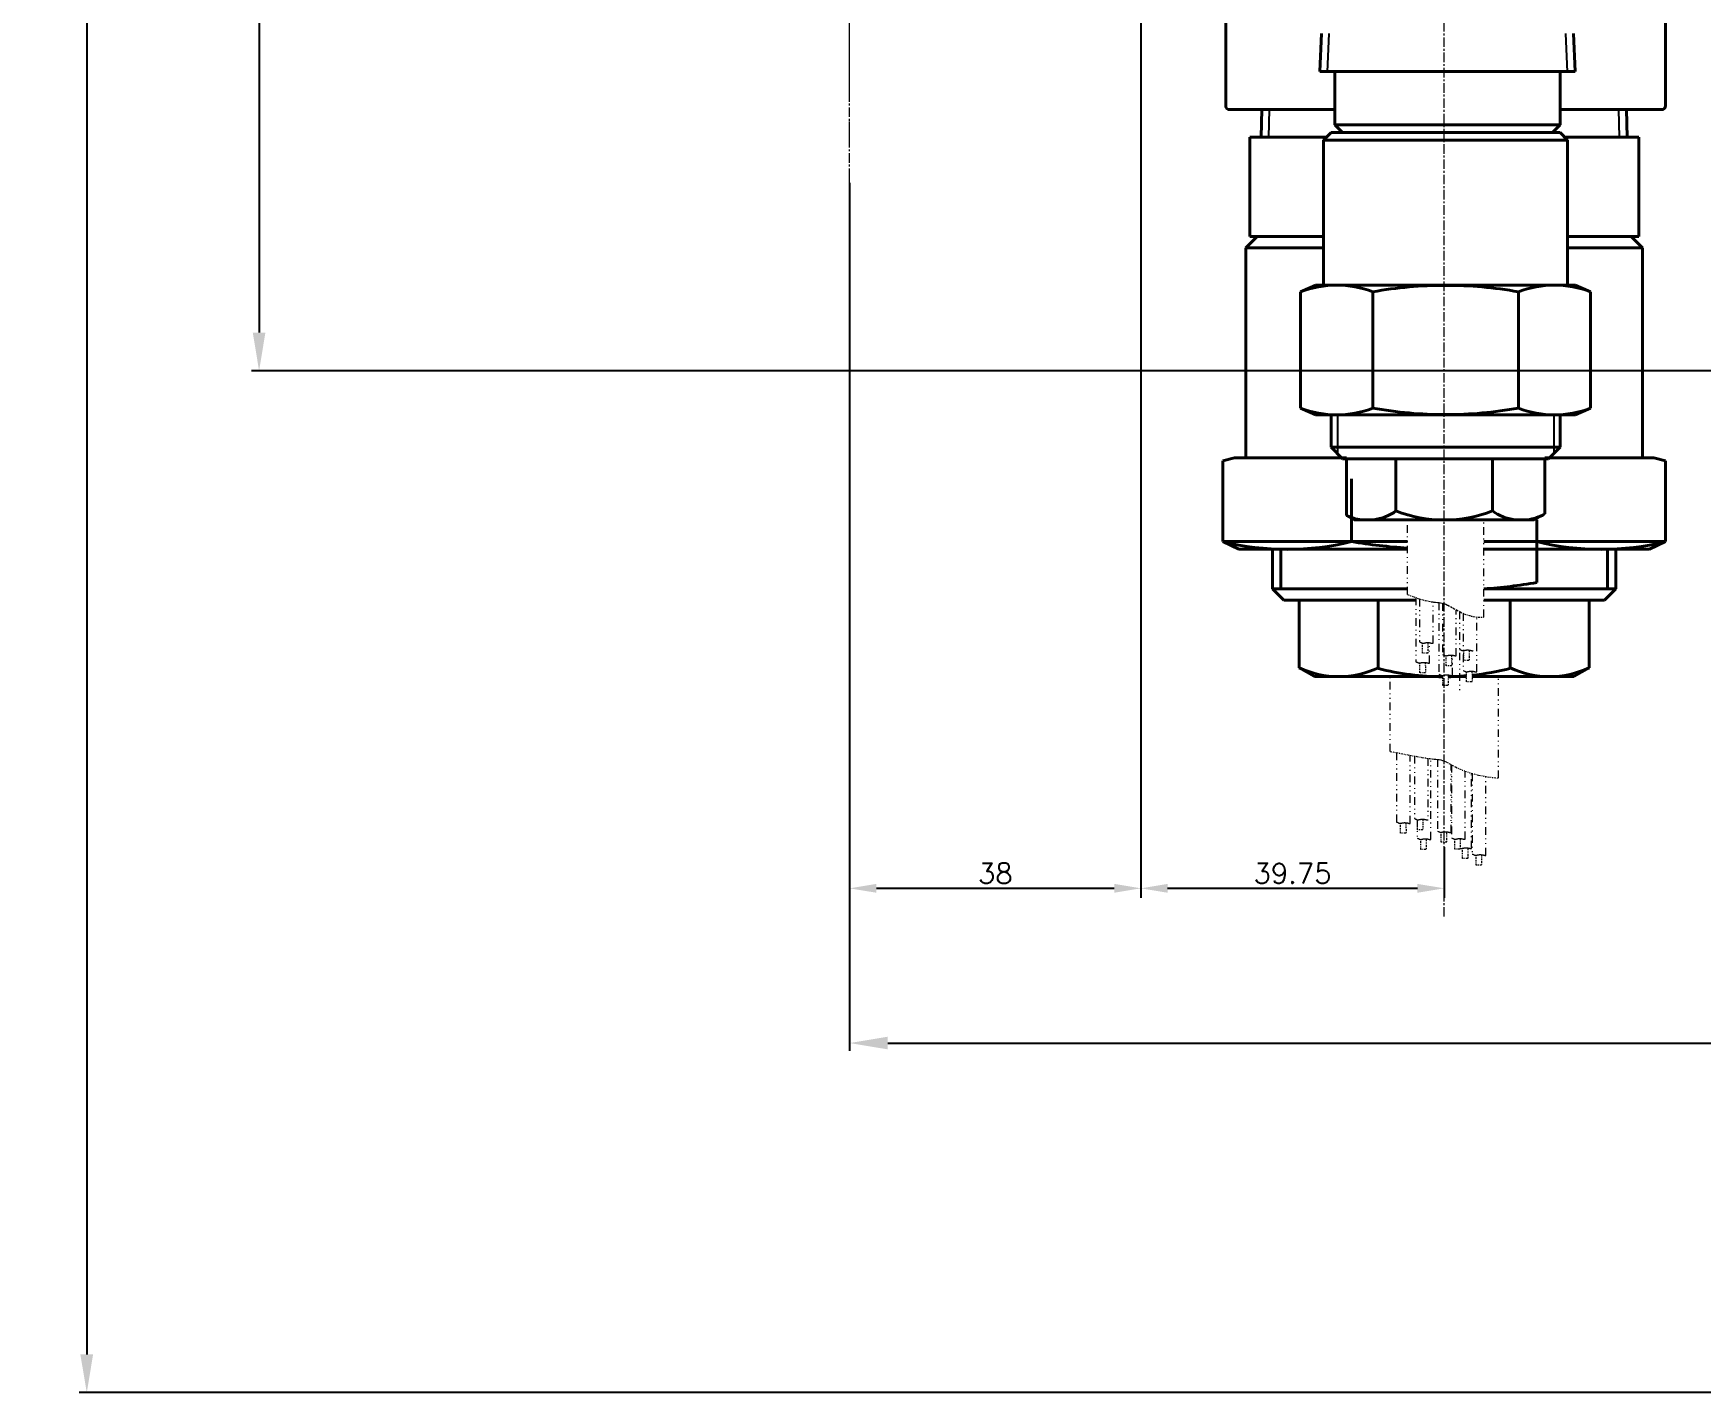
# Model space of a CAD drawing. Extents: x -12012 to 8795, y -497 to 32605.
# Drawn here: x -10712.9 to -10494.3, y 31841.9 to 32020.1 of the extents above; entities that cross this region are included whole.
import ezdxf

# ---------------------------------------------------------------- set-up
doc = ezdxf.new("R2010")
doc.units = 0
doc.header["$MEASUREMENT"] = 0
for name, pattern in [('CENTER', [2, 1.25, -0.25, 0.25, -0.25]), ('CENTER2', [28.575, 19.05, -3.175, 3.175, -3.175]), ('DIVIDE2', [0.625, 0.25, -0.125, 0, -0.125, 0, -0.125])]:
    doc.linetypes.add(name, pattern=pattern)
doc.layers.get('DEFPOINTS').update_dxf_attribs({"linetype": 'CONTINUOUS'})
for name, color, linetype, lineweight in [('0.7', 7, 'CONTINUOUS', 40), ('中心线', 14, 'CENTER', 9), ('单点划线', 1, 'CENTER2', 13), ('双点划线', 6, 'DIVIDE2', 13), ('尺寸线', 3, 'CONTINUOUS', 15), ('标注', 3, 'CONTINUOUS', 13), ('标注线', 3, 'CONTINUOUS', 18), ('粗实线', 7, 'CONTINUOUS', 40)]:
    doc.layers.add(name, color=color, linetype=linetype, lineweight=lineweight)
doc.layers.add('033', color=3, linetype='CONTINUOUS')
doc.layers.add('075', color=3, linetype='CONTINUOUS')
doc.styles.add('STYLE1', font='txt.shx', dxfattribs={"width": 0.8, "height": 3, "bigfont": 'hzdx.shx'})
doc.styles.add('标注', font='txt.shx', dxfattribs={"height": 2.65})
doc.dimstyles.new('3.5', dxfattribs={"dimtxt": 2.65, "dimasz": 3.5, "dimexe": 1.25, "dimexo": 0.625, "dimtad": 1, "dimlfac": -1, "dimdsep": 46, "dimtxsty": '标注', "dimcen": 3.5, "dimaunit": 1, "dimadec": 3, "dimazin": 2, "dimtfac": 1, "dimtmove": 0, "dimatfit": 3, "dimfxl": 0, "dimarcsym": 0})
doc.dimstyles.new('工程标注', dxfattribs={"dimtxt": 6, "dimasz": 5, "dimexe": 1, "dimexo": 0, "dimgap": 1, "dimtad": 1, "dimdec": 0, "dimdsep": 46, "dimtxsty": 'STYLE1', "dimcen": 1, "dimclrd": 256, "dimclrt": 256, "dimadec": 0, "dimazin": 2, "dimtfac": 1, "dimtdec": 0, "dimtmove": 0, "dimatfit": 3, "dimfxl": 0, "dimtolj": 1, "dimarcsym": 0})

# ---------------------------------------------------------------- blocks, each defined once
blk = doc.blocks.new('*D367')
at = {"layer": 'DEFPOINTS', "color": 0, "ltscale": 10, "transparency": 16777216}
for p in [(-10605.91, 31925.96), (-10251.87, 31916.88), (-10251.87, 31887.71)]:
    blk.add_point(p, dxfattribs=at)
at = {"layer": '尺寸线', "color": 0, "lineweight": -2, "ltscale": 10, "transparency": 16777216}
for p, q in [((-10605.91, 31925.96), (-10605.91, 31886.71)), ((-10251.87, 31916.88), (-10251.87, 31886.71))]:
    blk.add_line(p, q, dxfattribs=at)
at = {"layer": '尺寸线', "lineweight": -2, "ltscale": 10, "transparency": 16777216}
blk.add_line((-10600.91, 31887.71), (-10256.87, 31887.71), dxfattribs=at)
at = {"layer": '尺寸线', "ltscale": 10, "transparency": 16777216}
for points in [[(-10600.91, 31888.54), (-10600.91, 31886.88), (-10605.91, 31887.71)], [(-10256.87, 31888.54), (-10256.87, 31886.88), (-10251.87, 31887.71)]]:
    blk.add_solid(points, dxfattribs=at)
at = {"layer": '尺寸线', "ltscale": 10, "transparency": 16777216, "insert": (-10433.95, 31891.71), "char_height": 3, "attachment_point": 5, "style": 'STYLE1'}
blk.add_mtext('\\A1;{\\H2x;354}', dxfattribs=at)
blk = doc.blocks.new('*D369')
at = {"layer": 'DEFPOINTS', "color": 0, "ltscale": 10, "transparency": 16777216}
for p in [(-10659.61, 32387.47), (-10705.92, 31841.89), (-10351.37, 31841.89)]:
    blk.add_point(p, dxfattribs=at)
at = {"layer": '尺寸线', "color": 0, "lineweight": -2, "ltscale": 10, "transparency": 16777216}
for p, q in [((-10659.61, 32387.47), (-10706.92, 32387.47)), ((-10351.37, 31841.89), (-10706.92, 31841.89))]:
    blk.add_line(p, q, dxfattribs=at)
at = {"layer": '尺寸线', "lineweight": -2, "ltscale": 10, "transparency": 16777216}
blk.add_line((-10705.92, 32382.47), (-10705.92, 31846.89), dxfattribs=at)
at = {"layer": '尺寸线', "ltscale": 10, "transparency": 16777216}
for points in [[(-10706.76, 32382.47), (-10705.09, 32382.47), (-10705.92, 32387.47)], [(-10706.76, 31846.89), (-10705.09, 31846.89), (-10705.92, 31841.89)]]:
    blk.add_solid(points, dxfattribs=at)
at = {"layer": '尺寸线', "ltscale": 10, "transparency": 16777216, "insert": (-10709.92, 32114.68), "char_height": 3, "attachment_point": 5, "rotation": 90, "style": 'STYLE1'}
blk.add_mtext('\\A1;{\\H2x;546}', dxfattribs=at)
blk = doc.blocks.new('*D371')
at = {"layer": 'DEFPOINTS', "color": 0, "ltscale": 10, "transparency": 16777216}
for p in [(-10382.37, 32241.77), (-10683.33, 31975.83), (-10381.29, 31975.83)]:
    blk.add_point(p, dxfattribs=at)
at = {"layer": '尺寸线', "color": 0, "lineweight": -2, "ltscale": 10, "transparency": 16777216}
for p, q in [((-10382.37, 32241.77), (-10684.33, 32241.77)), ((-10381.29, 31975.83), (-10684.33, 31975.83))]:
    blk.add_line(p, q, dxfattribs=at)
at = {"layer": '尺寸线', "lineweight": -2, "ltscale": 10, "transparency": 16777216}
blk.add_line((-10683.33, 32236.77), (-10683.33, 31980.83), dxfattribs=at)
at = {"layer": '尺寸线', "ltscale": 10, "transparency": 16777216}
for points in [[(-10684.16, 32236.77), (-10682.5, 32236.77), (-10683.33, 32241.77)], [(-10684.16, 31980.83), (-10682.5, 31980.83), (-10683.33, 31975.83)]]:
    blk.add_solid(points, dxfattribs=at)
at = {"layer": '尺寸线', "ltscale": 10, "transparency": 16777216, "insert": (-10687.33, 32108.8), "char_height": 3, "attachment_point": 5, "rotation": 90, "style": 'STYLE1'}
blk.add_mtext('\\A1;{\\H2x;266}', dxfattribs=at)
blk = doc.blocks.new('*D377')
at = {"layer": 'DEFPOINTS', "color": 0, "transparency": 16777216}
for p in [(-10567.72, 32032.53), (-10527.97, 31914.02), (-10527.97, 31907.99)]:
    blk.add_point(p, dxfattribs=at)
at = {"layer": '标注', "color": 0, "lineweight": -2, "transparency": 16777216}
for p, q in [((-10567.72, 32031.91), (-10567.72, 31906.74)), ((-10527.97, 31913.39), (-10527.97, 31906.74)), ((-10564.22, 31907.99), (-10531.47, 31907.99))]:
    blk.add_line(p, q, dxfattribs=at)
at = {"layer": '标注', "color": 0, "transparency": 16777216}
for points in [[(-10564.22, 31908.57), (-10564.22, 31907.41), (-10567.72, 31907.99)], [(-10531.47, 31908.57), (-10531.47, 31907.41), (-10527.97, 31907.99)]]:
    blk.add_solid(points, dxfattribs=at)
at = {"layer": '标注', "color": 0, "transparency": 16777216, "insert": (-10547.84, 31909.94), "char_height": 2.65, "attachment_point": 5, "style": '标注'}
blk.add_mtext('39.75', dxfattribs=at)
blk = doc.blocks.new('*D378')
at = {"layer": 'DEFPOINTS', "color": 0, "linetype": 'Continuous', "transparency": 16777216}
for p in [(-10605.91, 32001.1), (-10567.72, 32001.1), (-10567.72, 31907.99)]:
    blk.add_point(p, dxfattribs=at)
at = {"layer": '标注线', "color": 0, "linetype": 'Continuous', "lineweight": -2, "transparency": 16777216}
for p, q in [((-10605.91, 32000.47), (-10605.91, 31906.74)), ((-10567.72, 32000.47), (-10567.72, 31906.74)), ((-10602.41, 31907.99), (-10571.22, 31907.99))]:
    blk.add_line(p, q, dxfattribs=at)
at = {"layer": '标注线', "color": 0, "linetype": 'Continuous', "transparency": 16777216}
for points in [[(-10602.41, 31908.57), (-10602.41, 31907.41), (-10605.91, 31907.99)], [(-10571.22, 31908.57), (-10571.22, 31907.41), (-10567.72, 31907.99)]]:
    blk.add_solid(points, dxfattribs=at)
at = {"layer": '标注线', "color": 0, "linetype": 'Continuous', "transparency": 16777216, "insert": (-10586.81, 31909.94), "char_height": 2.65, "attachment_point": 5, "style": '标注'}
blk.add_mtext('38', dxfattribs=at)

msp = doc.modelspace()

# ---------------------------------------------------------------- linework, layer by layer
at = {"layer": '0.7'}
for p, q in [((-10542.282, 32008.053), (-10542.282, 32015.053)), ((-10503.967, 32006.456), (-10504.079, 32010.053)), ((-10543.782, 31987.053), (-10543.782, 32006.053)), ((-10548.966, 31945.739), (-10550.466, 31947.239)), ((-10531.686, 31945.739), (-10548.966, 31945.739))]:
    msp.add_line(p, q, dxfattribs=at)
at = {"layer": '033'}
for p, q in [((-10543.283, 32015.005), (-10543.042, 32020.053)), ((-10511.78, 32015.005), (-10512.021, 32020.053))]:
    msp.add_line(p, q, dxfattribs=at)
at = {"layer": '075'}
for p, q in [((-10550.966, 32006.425), (-10550.853, 32010.053)), ((-10504.966, 32006.425), (-10505.08, 32010.053))]:
    msp.add_line(p, q, dxfattribs=at)
for points in [[(-10541.97, 31970.053), (-10541.97, 31964.983)], [(-10513.594, 31970.053), (-10513.594, 31964.983)]]:
    msp.add_lwpolyline(points, dxfattribs=at)
at = {"layer": '中心线'}
for p, q in [((-10527.966, 31904.275), (-10527.966, 32098.567)), ((-10605.91, 32001.096), (-10605.91, 32076.228))]:
    msp.add_line(p, q, dxfattribs=at)
at = {"layer": '单点划线'}
msp.add_line((-10605.91, 31925.963), (-10605.91, 32076.228), dxfattribs=at)
at = {"layer": '双点划线', "linetype": 'DIVIDE2', "ltscale": 4}
for p, q in [((-10532.782, 31946.501), (-10532.782, 31956.295)), ((-10522.782, 31943.52), (-10522.782, 31956.301)), ((-10531.686, 31946.092), (-10531.686, 31937.684)), ((-10531.195, 31945.929), (-10531.195, 31940.281)), ((-10529.402, 31940.118), (-10529.402, 31945.521)), ((-10528.678, 31945.449), (-10528.678, 31936.044)), ((-10528.186, 31945.362), (-10528.186, 31938.592)), ((-10526.394, 31938.478), (-10526.394, 31944.495)), ((-10525.974, 31944.274), (-10525.974, 31933.933)), ((-10525.482, 31944.045), (-10525.482, 31936.53)), ((-10523.69, 31936.367), (-10523.69, 31943.552)), ((-10529.894, 31937.522), (-10529.894, 31940.186)), ((-10526.885, 31935.881), (-10526.885, 31938.546)), ((-10535.066, 31925.945), (-10535.066, 31935.739)), ((-10520.866, 31922.428), (-10520.866, 31935.739)), ((-10534.206, 31925.775), (-10534.206, 31916.671)), ((-10532.414, 31916.509), (-10532.414, 31925.399)), ((-10531.871, 31925.329), (-10531.871, 31917.128)), ((-10530.121, 31925.033), (-10530.121, 31916.952)), ((-10529.71, 31914.398), (-10529.71, 31924.978)), ((-10528.862, 31924.893), (-10528.862, 31915.44)), ((-10527.07, 31915.325), (-10527.07, 31924.215)), ((-10526.989, 31924.171), (-10526.989, 31914.543)), ((-10525.197, 31914.428), (-10525.197, 31923.319)), ((-10524.366, 31913.214), (-10524.366, 31923.122)), ((-10524.285, 31923.048), (-10524.285, 31912.48)), ((-10522.493, 31912.318), (-10522.493, 31922.652)), ((-10531.502, 31916.976), (-10531.502, 31914.561))]:
    msp.add_line(p, q, dxfattribs=at)
at = {"layer": '双点划线'}
for p, q in [((-10530.799, 31938.796), (-10530.799, 31940.105)), ((-10530.099, 31940.178), (-10530.086, 31938.796)), ((-10525.41, 31937.841), (-10525.41, 31939.149)), ((-10524.71, 31939.223), (-10524.697, 31937.841)), ((-10531.141, 31936.219), (-10531.141, 31937.528)), ((-10530.086, 31938.796), (-10530.799, 31938.796)), ((-10530.442, 31937.601), (-10530.428, 31936.219)), ((-10527.694, 31937.17), (-10527.694, 31938.479)), ((-10526.981, 31937.17), (-10527.694, 31937.17)), ((-10526.995, 31938.553), (-10526.981, 31937.17)), ((-10524.697, 31937.841), (-10525.41, 31937.841)), ((-10530.428, 31936.219), (-10531.141, 31936.219)), ((-10528.151, 31934.577), (-10528.151, 31935.886)), ((-10527.451, 31935.959), (-10527.438, 31934.577)), ((-10525.023, 31935.055), (-10525.023, 31936.364)), ((-10524.31, 31935.055), (-10525.023, 31935.055)), ((-10524.324, 31936.438), (-10524.31, 31935.055)), ((-10527.438, 31934.577), (-10528.151, 31934.577)), ((-10533.679, 31915.205), (-10533.679, 31916.513)), ((-10532.966, 31915.205), (-10533.679, 31915.205)), ((-10532.98, 31916.587), (-10532.966, 31915.205)), ((-10531.475, 31915.643), (-10531.475, 31916.952)), ((-10530.762, 31915.643), (-10531.475, 31915.643)), ((-10530.776, 31917.026), (-10530.762, 31915.643)), ((-10528.353, 31914.019), (-10528.353, 31915.328)), ((-10527.654, 31915.402), (-10527.64, 31914.019)), ((-10531.044, 31913.086), (-10531.044, 31914.395)), ((-10530.331, 31913.086), (-10531.044, 31913.086)), ((-10530.344, 31914.469), (-10530.331, 31913.086)), ((-10527.64, 31914.019), (-10528.353, 31914.019)), ((-10526.578, 31913.109), (-10526.578, 31914.418)), ((-10525.865, 31913.109), (-10526.578, 31913.109)), ((-10525.878, 31914.492), (-10525.865, 31913.109)), ((-10525.556, 31911.914), (-10525.556, 31913.223)), ((-10524.857, 31913.297), (-10524.843, 31911.914)), ((-10524.843, 31911.914), (-10525.556, 31911.914)), ((-10523.776, 31911.012), (-10523.776, 31912.321)), ((-10523.063, 31911.012), (-10523.776, 31911.012)), ((-10523.076, 31912.395), (-10523.063, 31911.012))]:
    msp.add_line(p, q, dxfattribs=at)
at = {"layer": '双点划线', "linetype": 'DIVIDE2'}
for points in [[(-10532.782, 31946.501), (-10532.053, 31946.22), (-10531.42, 31945.999), (-10530.873, 31945.829), (-10530.403, 31945.704), (-10529.999, 31945.614), (-10529.652, 31945.554), (-10529.353, 31945.514), (-10529.091, 31945.488), (-10528.857, 31945.467), (-10528.641, 31945.445), (-10528.432, 31945.416), (-10528.221, 31945.372), (-10527.998, 31945.307), (-10527.752, 31945.215), (-10527.473, 31945.088), (-10527.151, 31944.921), (-10526.777, 31944.71), (-10526.352, 31944.471), (-10525.876, 31944.223), (-10525.351, 31943.986), (-10524.778, 31943.777), (-10524.157, 31943.617), (-10523.492, 31943.525), (-10522.782, 31943.52)], [(-10535.066, 31925.945), (-10533.644, 31925.664), (-10532.491, 31925.443), (-10531.57, 31925.273), (-10530.85, 31925.147), (-10530.294, 31925.058), (-10529.869, 31924.997), (-10529.541, 31924.958), (-10529.275, 31924.931), (-10529.041, 31924.911), (-10528.825, 31924.889), (-10528.617, 31924.86), (-10528.406, 31924.816), (-10528.182, 31924.751), (-10527.936, 31924.659), (-10527.657, 31924.532), (-10527.335, 31924.365), (-10526.958, 31924.153), (-10526.504, 31923.907), (-10525.95, 31923.639), (-10525.273, 31923.362), (-10524.449, 31923.09), (-10523.456, 31922.835), (-10522.269, 31922.61), (-10520.866, 31922.428)]]:
    msp.add_lwpolyline(points, dxfattribs=at)
at = {"layer": '双点划线', "linetype": 'DIVIDE2', "ltscale": 4}
for points in [[(-10531.195, 31940.281), (-10531.108, 31940.249), (-10531.036, 31940.22), (-10530.978, 31940.195), (-10530.93, 31940.173), (-10530.89, 31940.155), (-10530.856, 31940.14), (-10530.826, 31940.129), (-10530.796, 31940.121), (-10530.766, 31940.117), (-10530.734, 31940.117), (-10530.701, 31940.119), (-10530.667, 31940.123), (-10530.634, 31940.129), (-10530.6, 31940.136), (-10530.567, 31940.143), (-10530.535, 31940.151), (-10530.504, 31940.159), (-10530.474, 31940.166), (-10530.444, 31940.173), (-10530.413, 31940.18), (-10530.383, 31940.186), (-10530.352, 31940.191), (-10530.319, 31940.196), (-10530.285, 31940.2), (-10530.249, 31940.202), (-10530.211, 31940.205), (-10530.172, 31940.206), (-10530.132, 31940.206), (-10530.091, 31940.205), (-10530.05, 31940.203), (-10530.009, 31940.2), (-10529.968, 31940.197), (-10529.928, 31940.191), (-10529.888, 31940.185), (-10529.849, 31940.178), (-10529.81, 31940.171), (-10529.772, 31940.162), (-10529.734, 31940.154), (-10529.697, 31940.144), (-10529.66, 31940.135), (-10529.625, 31940.125), (-10529.589, 31940.116), (-10529.555, 31940.109), (-10529.522, 31940.103), (-10529.49, 31940.101), (-10529.459, 31940.102), (-10529.43, 31940.107), (-10529.402, 31940.118)], [(-10525.974, 31939.305), (-10525.887, 31939.273), (-10525.815, 31939.244), (-10525.757, 31939.219), (-10525.709, 31939.197), (-10525.669, 31939.179), (-10525.635, 31939.164), (-10525.605, 31939.153), (-10525.575, 31939.145), (-10525.545, 31939.142), (-10525.513, 31939.141), (-10525.48, 31939.143), (-10525.447, 31939.147), (-10525.413, 31939.153), (-10525.38, 31939.16), (-10525.347, 31939.168), (-10525.314, 31939.176), (-10525.283, 31939.183), (-10525.253, 31939.191), (-10525.223, 31939.198), (-10525.193, 31939.204), (-10525.162, 31939.21), (-10525.131, 31939.215), (-10525.098, 31939.22), (-10525.064, 31939.224), (-10525.028, 31939.227), (-10524.99, 31939.229), (-10524.951, 31939.23), (-10524.911, 31939.23), (-10524.871, 31939.229), (-10524.829, 31939.228), (-10524.788, 31939.225), (-10524.747, 31939.221), (-10524.707, 31939.216), (-10524.667, 31939.21), (-10524.628, 31939.203), (-10524.589, 31939.195), (-10524.551, 31939.187), (-10524.513, 31939.178), (-10524.476, 31939.169), (-10524.44, 31939.159), (-10524.404, 31939.149), (-10524.368, 31939.141), (-10524.334, 31939.133), (-10524.301, 31939.128), (-10524.269, 31939.125), (-10524.238, 31939.126), (-10524.209, 31939.132), (-10524.181, 31939.142)], [(-10531.686, 31937.684), (-10531.599, 31937.652), (-10531.528, 31937.623), (-10531.469, 31937.598), (-10531.421, 31937.576), (-10531.382, 31937.558), (-10531.348, 31937.543), (-10531.318, 31937.532), (-10531.288, 31937.525), (-10531.257, 31937.521), (-10531.225, 31937.52), (-10531.193, 31937.522), (-10531.159, 31937.526), (-10531.126, 31937.532), (-10531.092, 31937.539), (-10531.059, 31937.547), (-10531.027, 31937.555), (-10530.996, 31937.563), (-10530.965, 31937.57), (-10530.935, 31937.577), (-10530.905, 31937.583), (-10530.875, 31937.589), (-10530.843, 31937.595), (-10530.811, 31937.599), (-10530.777, 31937.603), (-10530.741, 31937.606), (-10530.703, 31937.608), (-10530.664, 31937.609), (-10530.624, 31937.609), (-10530.583, 31937.609), (-10530.542, 31937.607), (-10530.501, 31937.604), (-10530.46, 31937.6), (-10530.419, 31937.595), (-10530.38, 31937.589), (-10530.34, 31937.582), (-10530.301, 31937.574), (-10530.263, 31937.566), (-10530.226, 31937.557), (-10530.189, 31937.548), (-10530.152, 31937.538), (-10530.116, 31937.529), (-10530.081, 31937.52), (-10530.047, 31937.512), (-10530.014, 31937.507), (-10529.982, 31937.504), (-10529.951, 31937.505), (-10529.922, 31937.511), (-10529.894, 31937.522)], [(-10528.186, 31938.64), (-10528.099, 31938.608), (-10528.027, 31938.579), (-10527.969, 31938.554), (-10527.921, 31938.532), (-10527.882, 31938.514), (-10527.848, 31938.499), (-10527.817, 31938.488), (-10527.788, 31938.481), (-10527.757, 31938.477), (-10527.725, 31938.476), (-10527.692, 31938.478), (-10527.659, 31938.482), (-10527.625, 31938.488), (-10527.592, 31938.495), (-10527.559, 31938.503), (-10527.527, 31938.511), (-10527.495, 31938.519), (-10527.465, 31938.526), (-10527.435, 31938.533), (-10527.405, 31938.539), (-10527.374, 31938.545), (-10527.343, 31938.551), (-10527.31, 31938.555), (-10527.276, 31938.559), (-10527.24, 31938.562), (-10527.203, 31938.564), (-10527.164, 31938.565), (-10527.124, 31938.565), (-10527.083, 31938.565), (-10527.042, 31938.563), (-10527, 31938.56), (-10526.96, 31938.556), (-10526.919, 31938.551), (-10526.879, 31938.545), (-10526.84, 31938.538), (-10526.801, 31938.53), (-10526.763, 31938.522), (-10526.725, 31938.513), (-10526.688, 31938.504), (-10526.652, 31938.494), (-10526.616, 31938.485), (-10526.581, 31938.476), (-10526.546, 31938.468), (-10526.513, 31938.463), (-10526.481, 31938.46), (-10526.45, 31938.461), (-10526.421, 31938.467), (-10526.394, 31938.478)], [(-10528.678, 31936.044), (-10528.591, 31936.012), (-10528.519, 31935.983), (-10528.461, 31935.957), (-10528.413, 31935.936), (-10528.373, 31935.917), (-10528.339, 31935.903), (-10528.309, 31935.892), (-10528.279, 31935.884), (-10528.249, 31935.88), (-10528.217, 31935.879), (-10528.184, 31935.881), (-10528.151, 31935.886), (-10528.117, 31935.891), (-10528.084, 31935.898), (-10528.051, 31935.906), (-10528.018, 31935.914), (-10527.987, 31935.922), (-10527.957, 31935.929), (-10527.927, 31935.936), (-10527.897, 31935.943), (-10527.866, 31935.949), (-10527.835, 31935.954), (-10527.802, 31935.959), (-10527.768, 31935.962), (-10527.732, 31935.965), (-10527.694, 31935.967), (-10527.655, 31935.969), (-10527.615, 31935.969), (-10527.575, 31935.968), (-10527.533, 31935.966), (-10527.492, 31935.963), (-10527.451, 31935.959), (-10527.411, 31935.954), (-10527.371, 31935.948), (-10527.332, 31935.941), (-10527.293, 31935.934), (-10527.255, 31935.925), (-10527.217, 31935.916), (-10527.18, 31935.907), (-10527.144, 31935.898), (-10527.108, 31935.888), (-10527.072, 31935.879), (-10527.038, 31935.872), (-10527.005, 31935.866), (-10526.973, 31935.864), (-10526.942, 31935.865), (-10526.913, 31935.87), (-10526.885, 31935.881)], [(-10525.482, 31936.53), (-10525.395, 31936.497), (-10525.323, 31936.469), (-10525.265, 31936.443), (-10525.217, 31936.422), (-10525.178, 31936.403), (-10525.144, 31936.389), (-10525.113, 31936.377), (-10525.084, 31936.37), (-10525.053, 31936.366), (-10525.021, 31936.365), (-10524.988, 31936.367), (-10524.955, 31936.371), (-10524.921, 31936.377), (-10524.888, 31936.384), (-10524.855, 31936.392), (-10524.823, 31936.4), (-10524.791, 31936.408), (-10524.761, 31936.415), (-10524.731, 31936.422), (-10524.701, 31936.429), (-10524.67, 31936.435), (-10524.639, 31936.44), (-10524.606, 31936.445), (-10524.572, 31936.448), (-10524.536, 31936.451), (-10524.499, 31936.453), (-10524.46, 31936.455), (-10524.42, 31936.455), (-10524.379, 31936.454), (-10524.338, 31936.452), (-10524.296, 31936.449), (-10524.256, 31936.445), (-10524.215, 31936.44), (-10524.175, 31936.434), (-10524.136, 31936.427), (-10524.097, 31936.42), (-10524.059, 31936.411), (-10524.021, 31936.402), (-10523.984, 31936.393), (-10523.948, 31936.384), (-10523.912, 31936.374), (-10523.877, 31936.365), (-10523.842, 31936.357), (-10523.809, 31936.352), (-10523.777, 31936.35), (-10523.746, 31936.351), (-10523.717, 31936.356), (-10523.69, 31936.367)], [(-10534.206, 31916.671), (-10534.119, 31916.639), (-10534.048, 31916.61), (-10533.989, 31916.585), (-10533.942, 31916.563), (-10533.902, 31916.545), (-10533.868, 31916.53), (-10533.838, 31916.519), (-10533.808, 31916.512), (-10533.777, 31916.508), (-10533.745, 31916.507), (-10533.713, 31916.509), (-10533.679, 31916.513), (-10533.646, 31916.519), (-10533.612, 31916.526), (-10533.579, 31916.534), (-10533.547, 31916.542), (-10533.516, 31916.55), (-10533.485, 31916.557), (-10533.455, 31916.564), (-10533.425, 31916.57), (-10533.395, 31916.576), (-10533.363, 31916.582), (-10533.331, 31916.586), (-10533.297, 31916.59), (-10533.261, 31916.593), (-10533.223, 31916.595), (-10533.184, 31916.596), (-10533.144, 31916.596), (-10533.103, 31916.596), (-10533.062, 31916.594), (-10533.021, 31916.591), (-10532.98, 31916.587), (-10532.939, 31916.582), (-10532.9, 31916.576), (-10532.86, 31916.569), (-10532.822, 31916.561), (-10532.783, 31916.553), (-10532.746, 31916.544), (-10532.709, 31916.535), (-10532.672, 31916.525), (-10532.636, 31916.516), (-10532.601, 31916.507), (-10532.567, 31916.499), (-10532.534, 31916.494), (-10532.502, 31916.491), (-10532.471, 31916.492), (-10532.442, 31916.498), (-10532.414, 31916.509)], [(-10531.871, 31917.128), (-10531.784, 31917.096), (-10531.712, 31917.067), (-10531.654, 31917.042), (-10531.606, 31917.02), (-10531.566, 31917.002), (-10531.533, 31916.987), (-10531.502, 31916.976), (-10531.472, 31916.968), (-10531.442, 31916.965), (-10531.41, 31916.964), (-10531.377, 31916.966), (-10531.344, 31916.97), (-10531.31, 31916.976), (-10531.277, 31916.983), (-10531.244, 31916.991), (-10531.212, 31916.999), (-10531.18, 31917.006), (-10531.15, 31917.014), (-10531.12, 31917.021), (-10531.09, 31917.027), (-10531.059, 31917.033), (-10531.028, 31917.038), (-10530.995, 31917.043), (-10530.961, 31917.047), (-10530.925, 31917.05), (-10530.887, 31917.052), (-10530.848, 31917.053), (-10530.808, 31917.053), (-10530.768, 31917.052), (-10530.727, 31917.051), (-10530.685, 31917.048), (-10530.644, 31917.044), (-10530.604, 31917.039), (-10530.564, 31917.033), (-10530.525, 31917.026), (-10530.486, 31917.018), (-10530.448, 31917.01), (-10530.41, 31917.001), (-10530.373, 31916.992), (-10530.337, 31916.982), (-10530.301, 31916.972), (-10530.266, 31916.964), (-10530.231, 31916.956), (-10530.198, 31916.951), (-10530.166, 31916.948), (-10530.135, 31916.949), (-10530.106, 31916.955), (-10530.079, 31916.965)], [(-10528.862, 31915.488), (-10528.775, 31915.455), (-10528.704, 31915.427), (-10528.645, 31915.401), (-10528.597, 31915.379), (-10528.558, 31915.361), (-10528.524, 31915.346), (-10528.493, 31915.335), (-10528.464, 31915.328), (-10528.433, 31915.324), (-10528.401, 31915.323), (-10528.368, 31915.325), (-10528.335, 31915.329), (-10528.302, 31915.335), (-10528.268, 31915.342), (-10528.235, 31915.35), (-10528.203, 31915.358), (-10528.172, 31915.366), (-10528.141, 31915.373), (-10528.111, 31915.38), (-10528.081, 31915.387), (-10528.051, 31915.393), (-10528.019, 31915.398), (-10527.987, 31915.402), (-10527.953, 31915.406), (-10527.917, 31915.409), (-10527.879, 31915.411), (-10527.84, 31915.412), (-10527.8, 31915.413), (-10527.759, 31915.412), (-10527.718, 31915.41), (-10527.677, 31915.407), (-10527.636, 31915.403), (-10527.595, 31915.398), (-10527.555, 31915.392), (-10527.516, 31915.385), (-10527.477, 31915.377), (-10527.439, 31915.369), (-10527.402, 31915.36), (-10527.365, 31915.351), (-10527.328, 31915.341), (-10527.292, 31915.332), (-10527.257, 31915.323), (-10527.223, 31915.315), (-10527.189, 31915.31), (-10527.157, 31915.307), (-10527.127, 31915.309), (-10527.098, 31915.314), (-10527.07, 31915.325)], [(-10531.502, 31914.561), (-10531.415, 31914.529), (-10531.344, 31914.5), (-10531.285, 31914.474), (-10531.238, 31914.453), (-10531.198, 31914.434), (-10531.164, 31914.42), (-10531.134, 31914.409), (-10531.104, 31914.401), (-10531.073, 31914.397), (-10531.041, 31914.396), (-10531.009, 31914.398), (-10530.975, 31914.403), (-10530.942, 31914.408), (-10530.908, 31914.415), (-10530.875, 31914.423), (-10530.843, 31914.431), (-10530.812, 31914.439), (-10530.781, 31914.446), (-10530.751, 31914.453), (-10530.721, 31914.46), (-10530.691, 31914.466), (-10530.659, 31914.471), (-10530.627, 31914.476), (-10530.593, 31914.479), (-10530.557, 31914.482), (-10530.519, 31914.484), (-10530.48, 31914.486), (-10530.44, 31914.486), (-10530.399, 31914.485), (-10530.358, 31914.483), (-10530.317, 31914.48), (-10530.276, 31914.476), (-10530.235, 31914.471), (-10530.196, 31914.465), (-10530.156, 31914.458), (-10530.118, 31914.451), (-10530.079, 31914.442), (-10530.042, 31914.433), (-10530.005, 31914.424), (-10529.968, 31914.415), (-10529.932, 31914.405), (-10529.897, 31914.396), (-10529.863, 31914.389), (-10529.83, 31914.383), (-10529.798, 31914.381), (-10529.767, 31914.382), (-10529.738, 31914.387), (-10529.71, 31914.398)], [(-10526.989, 31914.591), (-10526.902, 31914.559), (-10526.83, 31914.53), (-10526.772, 31914.505), (-10526.724, 31914.483), (-10526.684, 31914.465), (-10526.65, 31914.45), (-10526.62, 31914.439), (-10526.59, 31914.431), (-10526.56, 31914.427), (-10526.528, 31914.427), (-10526.495, 31914.429), (-10526.462, 31914.433), (-10526.428, 31914.439), (-10526.395, 31914.446), (-10526.362, 31914.453), (-10526.329, 31914.461), (-10526.298, 31914.469), (-10526.268, 31914.477), (-10526.238, 31914.484), (-10526.208, 31914.49), (-10526.177, 31914.496), (-10526.146, 31914.501), (-10526.113, 31914.506), (-10526.079, 31914.51), (-10526.043, 31914.513), (-10526.005, 31914.515), (-10525.966, 31914.516), (-10525.926, 31914.516), (-10525.886, 31914.515), (-10525.844, 31914.513), (-10525.803, 31914.511), (-10525.762, 31914.507), (-10525.722, 31914.502), (-10525.682, 31914.496), (-10525.643, 31914.489), (-10525.604, 31914.481), (-10525.566, 31914.473), (-10525.528, 31914.464), (-10525.491, 31914.454), (-10525.455, 31914.445), (-10525.419, 31914.435), (-10525.384, 31914.426), (-10525.349, 31914.419), (-10525.316, 31914.413), (-10525.284, 31914.411), (-10525.253, 31914.412), (-10525.224, 31914.418), (-10525.197, 31914.428)], [(-10525.866, 31913.256), (-10525.854, 31913.251), (-10525.82, 31913.236), (-10525.789, 31913.225), (-10525.76, 31913.217), (-10525.729, 31913.213), (-10525.697, 31913.213), (-10525.664, 31913.215), (-10525.631, 31913.219), (-10525.598, 31913.225), (-10525.564, 31913.232), (-10525.531, 31913.239), (-10525.499, 31913.247), (-10525.468, 31913.255), (-10525.437, 31913.263), (-10525.407, 31913.269), (-10525.377, 31913.276), (-10525.347, 31913.282), (-10525.315, 31913.287), (-10525.283, 31913.292), (-10525.249, 31913.296), (-10525.213, 31913.299), (-10525.175, 31913.301), (-10525.136, 31913.302), (-10525.096, 31913.302), (-10525.055, 31913.301), (-10525.014, 31913.299), (-10524.973, 31913.297), (-10524.932, 31913.293), (-10524.891, 31913.287), (-10524.851, 31913.281), (-10524.812, 31913.274), (-10524.773, 31913.267), (-10524.735, 31913.258), (-10524.698, 31913.25), (-10524.661, 31913.24), (-10524.624, 31913.231), (-10524.588, 31913.221), (-10524.553, 31913.212), (-10524.519, 31913.205), (-10524.485, 31913.199), (-10524.453, 31913.197), (-10524.423, 31913.198), (-10524.394, 31913.203), (-10524.366, 31913.214)], [(-10524.285, 31912.48), (-10524.198, 31912.448), (-10524.126, 31912.419), (-10524.068, 31912.394), (-10524.02, 31912.372), (-10523.98, 31912.354), (-10523.946, 31912.339), (-10523.916, 31912.328), (-10523.886, 31912.321), (-10523.856, 31912.317), (-10523.824, 31912.316), (-10523.791, 31912.318), (-10523.758, 31912.322), (-10523.724, 31912.328), (-10523.691, 31912.335), (-10523.658, 31912.343), (-10523.625, 31912.351), (-10523.594, 31912.359), (-10523.564, 31912.366), (-10523.534, 31912.373), (-10523.504, 31912.379), (-10523.473, 31912.385), (-10523.442, 31912.391), (-10523.409, 31912.395), (-10523.375, 31912.399), (-10523.339, 31912.402), (-10523.301, 31912.404), (-10523.262, 31912.405), (-10523.222, 31912.405), (-10523.182, 31912.405), (-10523.14, 31912.403), (-10523.099, 31912.4), (-10523.058, 31912.396), (-10523.018, 31912.391), (-10522.978, 31912.385), (-10522.939, 31912.378), (-10522.9, 31912.37), (-10522.862, 31912.362), (-10522.824, 31912.353), (-10522.787, 31912.344), (-10522.751, 31912.334), (-10522.715, 31912.325), (-10522.68, 31912.316), (-10522.645, 31912.308), (-10522.612, 31912.303), (-10522.58, 31912.3), (-10522.549, 31912.301), (-10522.52, 31912.307), (-10522.493, 31912.318)]]:
    msp.add_lwpolyline(points, dxfattribs=at)
at = {"layer": '粗实线', "color": 7, "linetype": 'Continuous'}
for p, q in [((-10556.612, 32010.555), (-10556.612, 32031.8)), ((-10498.951, 32010.555), (-10498.951, 32031.8)), ((-10556.109, 32010.053), (-10542.282, 32010.053)), ((-10512.782, 32010.053), (-10499.481, 32010.053))]:
    msp.add_line(p, q, dxfattribs=at)
at = {"layer": '粗实线'}
for p, q in [((-10544.282, 32015.053), (-10544.043, 32020.053)), ((-10511.02, 32020.053), (-10510.782, 32015.053)), ((-10510.782, 32015.053), (-10544.282, 32015.053)), ((-10512.782, 32015.053), (-10512.782, 32008.053)), ((-10551.853, 32010.053), (-10551.966, 32006.456)), ((-10543.782, 32006.053), (-10542.782, 32007.053)), ((-10542.782, 32007.053), (-10512.782, 32007.053)), ((-10541.282, 32007.053), (-10542.282, 32008.053)), ((-10542.282, 32008.053), (-10512.782, 32008.053)), ((-10512.782, 32008.053), (-10513.782, 32007.053)), ((-10512.782, 32007.053), (-10511.782, 32006.053)), ((-10553.466, 32006.425), (-10553.466, 31993.425)), ((-10543.41, 32006.425), (-10553.466, 32006.425)), ((-10511.782, 32006.053), (-10543.782, 32006.053)), ((-10502.466, 32006.425), (-10512.154, 32006.425)), ((-10511.782, 32006.053), (-10511.782, 31987.053)), ((-10502.466, 31993.425), (-10502.466, 32006.425)), ((-10553.966, 31991.925), (-10552.466, 31993.425)), ((-10553.966, 31964.425), (-10553.966, 31991.925)), ((-10553.966, 31991.925), (-10543.782, 31991.925)), ((-10553.466, 31993.425), (-10543.782, 31993.425)), ((-10552.466, 31993.425), (-10543.782, 31993.425)), ((-10511.782, 31993.425), (-10502.466, 31993.425)), ((-10511.782, 31991.925), (-10501.966, 31991.925)), ((-10503.466, 31993.425), (-10501.966, 31991.925)), ((-10501.966, 31991.925), (-10501.966, 31964.425)), ((-10546.782, 31986.178), (-10544.782, 31987.053)), ((-10546.782, 31970.928), (-10546.782, 31986.178)), ((-10544.782, 31987.053), (-10510.782, 31987.053)), ((-10537.327, 31986.178), (-10537.327, 31970.928)), ((-10518.237, 31986.178), (-10518.237, 31970.928)), ((-10508.782, 31986.178), (-10510.782, 31987.053)), ((-10508.782, 31986.178), (-10508.782, 31970.928)), ((-10508.782, 31970.928), (-10508.782, 31986.178)), ((-10546.782, 31970.928), (-10544.782, 31970.053)), ((-10510.782, 31970.053), (-10544.782, 31970.053)), ((-10542.782, 31970.053), (-10542.782, 31965.795)), ((-10512.782, 31970.053), (-10512.782, 31965.795)), ((-10508.782, 31970.928), (-10510.782, 31970.053)), ((-10542.782, 31965.795), (-10541.282, 31964.295)), ((-10542.782, 31965.795), (-10512.782, 31965.795)), ((-10512.782, 31965.795), (-10514.282, 31964.295)), ((-10556.966, 31964.023), (-10555.466, 31964.425)), ((-10556.966, 31953.436), (-10556.966, 31964.023)), ((-10540.782, 31964.425), (-10555.466, 31964.425)), ((-10541.282, 31964.295), (-10514.282, 31964.295)), ((-10540.782, 31964.295), (-10540.782, 31956.872)), ((-10534.3, 31957.449), (-10534.3, 31964.295)), ((-10521.632, 31957.449), (-10521.632, 31964.295)), ((-10514.782, 31964.425), (-10500.466, 31964.425)), ((-10514.782, 31964.295), (-10514.782, 31957.053)), ((-10500.466, 31964.425), (-10498.966, 31964.023)), ((-10498.966, 31964.023), (-10500.466, 31964.425)), ((-10498.966, 31953.436), (-10498.966, 31964.023)), ((-10540.107, 31953.436), (-10540.107, 31961.667)), ((-10540.782, 31956.872), (-10539.782, 31956.295)), ((-10514.782, 31957.085), (-10516.151, 31956.295)), ((-10516.151, 31956.295), (-10539.782, 31956.295)), ((-10515.825, 31948.064), (-10515.825, 31956.295)), ((-10554.897, 31952.425), (-10556.966, 31953.436)), ((-10556.966, 31953.436), (-10532.782, 31953.436)), ((-10532.782, 31952.425), (-10554.897, 31952.425)), ((-10550.466, 31947.239), (-10550.466, 31952.425)), ((-10549.384, 31952.425), (-10549.384, 31947.239)), ((-10522.782, 31953.436), (-10498.966, 31953.436)), ((-10522.782, 31952.425), (-10501.035, 31952.425)), ((-10506.548, 31952.425), (-10506.548, 31947.239)), ((-10505.466, 31947.239), (-10505.466, 31952.425)), ((-10501.035, 31952.425), (-10498.966, 31953.436)), ((-10550.466, 31947.239), (-10532.782, 31947.239)), ((-10546.966, 31936.893), (-10546.966, 31945.739)), ((-10536.599, 31945.739), (-10536.599, 31936.893)), ((-10522.782, 31947.239), (-10505.466, 31947.239)), ((-10506.966, 31945.739), (-10522.782, 31945.739)), ((-10519.333, 31945.739), (-10519.333, 31936.893)), ((-10508.966, 31945.739), (-10508.966, 31936.893)), ((-10505.466, 31947.239), (-10506.966, 31945.739)), ((-10544.966, 31935.739), (-10546.966, 31936.893)), ((-10528.151, 31935.739), (-10544.966, 31935.739)), ((-10525.023, 31935.739), (-10527.449, 31935.739)), ((-10510.966, 31935.739), (-10524.317, 31935.739)), ((-10508.966, 31936.893), (-10510.966, 31935.739)), ((-10510.966, 31935.739), (-10510.966, 31935.739))]:
    msp.add_line(p, q, dxfattribs=at)
at = {"layer": '粗实线', "color": 7, "linetype": 'Continuous'}
for centre, start, end in [((-10556.109, 32010.555), 180, 270), ((-10499.454, 32010.555), 270, 0)]:
    msp.add_arc(centre, 0.503, start, end, dxfattribs=at)
at = {"layer": '粗实线'}
for centre, radius, start, end in [((-10542.054, 31973.862), 13.192, 68.99993, 111.00007), ((-10527.782, 31932.506), 54.514, 90, 100.08406), ((-10527.782, 31932.506), 54.514, 79.91594, 90), ((-10513.509, 31973.862), 13.192, 68.99993, 111.00007), ((-10542.054, 31983.243), 13.192, 248.99993, 291.00007), ((-10527.782, 32024.599), 54.514, 259.91594, 270), ((-10527.782, 32024.599), 54.514, 270, 280.08406), ((-10513.509, 31983.243), 13.192, 248.99993, 291.00007), ((-10538.025, 31962.603), 6.359, 244.31564, 262.74122), ((-10538.025, 31962.603), 6.359, 277.25878, 305.86447), ((-10527.966, 31973.947), 17.672, 248.99749, 291.00251), ((-10517.907, 31962.603), 6.359, 234.13553, 262.74122), ((-10517.907, 31962.603), 6.359, 277.25878, 299.43614), ((-10548.536, 31987.704), 35.289, 256.17984, 283.82016), ((-10527.966, 32025.76), 73.335, 260.47084, 266.23505), ((-10507.396, 31987.704), 35.289, 256.17984, 283.82016), ((-10527.966, 32020.388), 73.335, 274.05398, 279.52916), ((-10541.782, 31947.918), 12.182, 244.81708, 295.18292), ((-10527.966, 31970.506), 34.785, 255.63043, 269.69626), ((-10527.966, 31970.506), 34.785, 270.85198, 274.85323), ((-10527.966, 31970.506), 34.785, 276.01892, 284.56606), ((-10514.15, 31947.918), 12.182, 244.81708, 295.18292)]:
    msp.add_arc(centre, radius, start, end, dxfattribs=at)

# ---------------------------------------------------------------- dimensions: what is measured, and where the dimension line sits
at = {"layer": '尺寸线', "ltscale": 10}
for base, p1, p2, picture, middle in [((-10705.925, 31841.886), (-10659.61, 32387.47), (-10351.368, 31841.886), '*D369', (-10709.925, 32114.678)), ((-10683.329, 31975.83), (-10382.368, 32241.77), (-10381.286, 31975.83), '*D371', (-10687.329, 32108.8))]:
    dim = msp.add_linear_dim(base=base, p1=p1, p2=p2, angle=90, text='{\\H2x;<>}', dimstyle='工程标注', dxfattribs=at)
    dim.commit()
    dim.dimension.update_dxf_attribs({"geometry": picture, "text_midpoint": middle})
dim = msp.add_linear_dim(base=(-10251.868, 31887.71), p1=(-10605.91, 31925.963), p2=(-10251.868, 31916.877), text='{\\H2x;<>}', dimstyle='工程标注', dxfattribs=at)
dim.commit()
dim.dimension.update_dxf_attribs({"geometry": '*D367', "text_midpoint": (-10433.946, 31887.71), "dimtype": 160})
at = {"layer": '标注'}
dim = msp.add_linear_dim(base=(-10527.966, 31907.988), p1=(-10567.716, 32032.532), p2=(-10527.966, 31914.019), dimstyle='3.5', override={"dimfxl": 3.5}, dxfattribs=at)
dim.commit()
dim.dimension.update_dxf_attribs({"geometry": '*D377', "text_midpoint": (-10547.841, 31909.938)})
at = {"layer": '标注线', "linetype": 'Continuous'}
dim = msp.add_linear_dim(base=(-10567.716, 31907.988), p1=(-10605.91, 32001.096), p2=(-10567.716, 32001.096), text='38', dimstyle='3.5', dxfattribs=at)
dim.commit()
dim.dimension.update_dxf_attribs({"geometry": '*D378', "text_midpoint": (-10586.813, 31907.988), "dimtype": 160})

doc.saveas('drawing.dxf')
